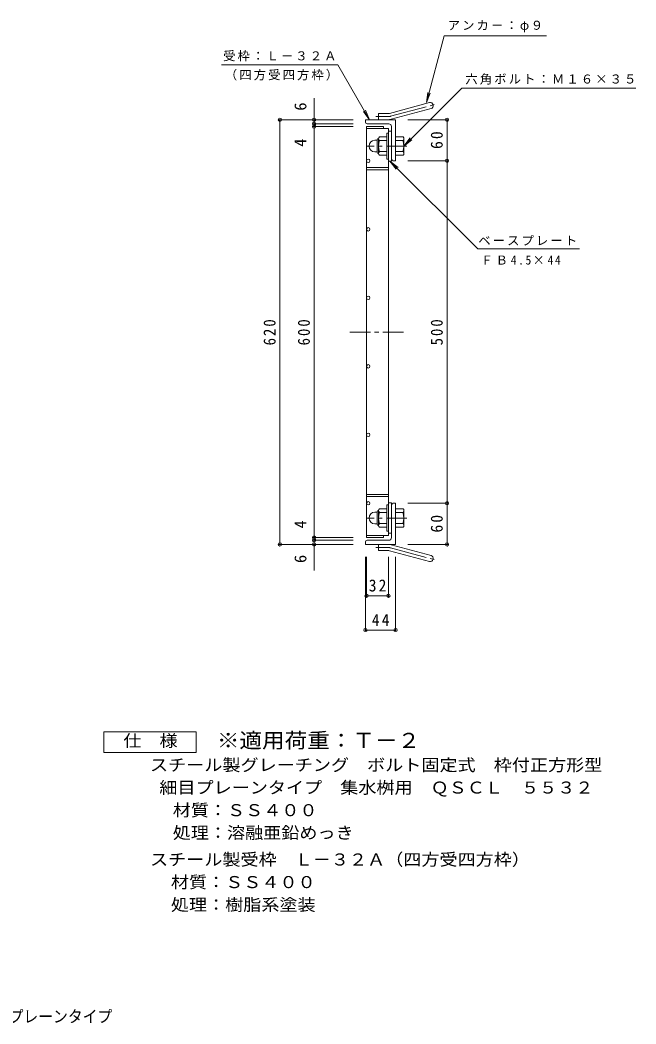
# Model space of a CAD drawing. Units: millimetres at full size, sheet at 1:6. Extents: x -977 to 1008, y -826 to 745.
# Drawn here: x 109 to 1008, y -797 to 669 of the extents above; entities that cross this region are included whole.
import ezdxf
from ezdxf.enums import TextEntityAlignment as Align

# ---------------------------------------------------------------- set-up
doc = ezdxf.new("R2010")
doc.units = ezdxf.units.MM
doc.header["$LTSCALE"] = 6
doc.header["$PDMODE"] = 32
doc.header["$PDSIZE"] = 4.8
doc.linetypes.add('CHAIN1', pattern=[8, 5, -1, 1, -1])
doc.linetypes.add('CHAIN2', pattern=[12, 9, -1, 1, -1])
for name, color, linetype, lineweight in [('E-1', 2, 'Continuous', 9), ('E-2', 3, 'Continuous', 9), ('E-4', 7, 'Continuous', 9), ('E-5', 7, 'Continuous', 9), ('E-C', 7, 'Continuous', 9), ('F-5_F-5ﾚｲﾔ', 2, 'Continuous', 9)]:
    doc.layers.add(name, color=color, linetype=linetype, lineweight=lineweight)
doc.styles.add('ＭＳ ゴシック', font='')
doc.styles.get('ＭＳ ゴシック').set_extended_font_data('MS Gothic')

msp = doc.modelspace()

# ---------------------------------------------------------------- linework, layer by layer
at = {"layer": 'E-1'}
for p, q in [((644.7, 498.446), (633.738, 498.446)), ((644.7, 503.945), (644.7, 465.946)), ((647, 503.945), (644.7, 503.945)), ((657.5, 498.446), (668.461, 498.446)), ((627.19, 493.446), (630.7, 493.446)), ((630.7, 475.745), (630.7, 494.146)), ((632.5, 495.945), (632.7, 495.945)), ((632.7, 495.696), (632.7, 474.196)), ((644.7, 492.946), (633.738, 492.946)), ((657.5, 492.946), (668.461, 492.946)), ((669.7, 495.945), (669.5, 495.945)), ((669.5, 495.696), (669.5, 474.196)), ((627.2, 476.445), (630.7, 476.445)), ((632.5, 473.946), (632.7, 473.946)), ((644.7, 476.946), (633.738, 476.946)), ((644.7, 471.446), (633.738, 471.446)), ((657.5, 476.946), (668.461, 476.946)), ((657.5, 471.446), (668.461, 471.446)), ((669.7, 473.946), (669.5, 473.946)), ((647, 465.946), (644.7, 465.946)), ((644.7, -77.054), (644.7, -39.054)), ((647, -39.054), (644.7, -39.054)), ((627.2, -49.554), (630.7, -49.554)), ((630.7, -48.854), (630.7, -67.254)), ((632.5, -47.054), (632.7, -47.054)), ((632.7, -68.804), (632.7, -47.304)), ((644.7, -44.554), (633.738, -44.554)), ((644.7, -50.054), (633.738, -50.054)), ((657.5, -44.554), (668.461, -44.554)), ((657.5, -50.054), (668.461, -50.054)), ((669.7, -47.054), (669.5, -47.054)), ((669.5, -68.804), (669.5, -47.304)), ((627.19, -66.554), (630.7, -66.554)), ((632.5, -69.054), (632.7, -69.054)), ((644.7, -66.054), (633.738, -66.054)), ((644.7, -71.554), (633.738, -71.554)), ((657.5, -66.054), (668.461, -66.054)), ((657.5, -71.554), (668.461, -71.554)), ((669.7, -69.054), (669.5, -69.054)), ((647, -77.054), (644.7, -77.054))]:
    msp.add_line(p, q, dxfattribs=at)
at = {"layer": 'E-1', "linetype": 'CHAIN1'}
for p, q in [((674.006, 484.945), (615.398, 484.945)), ((674.006, -58.054), (615.398, -58.054))]:
    msp.add_line(p, q, dxfattribs=at)
at = {"layer": 'E-1'}
for centre, radius, start, end in [((636.86, 495.696), 4.16, 138.61835, 221.37988), ((665.34, 495.696), 4.16, 318.62012, 41.38165), ((627.19, 484.956), 8.49, 90, 180), ((627.2, 484.945), 8.5, 180, 270), ((632.5, 494.146), 1.8, 90, 180), ((656.7, 484.945), 24, 160.52881, 199.47119), ((645.5, 484.945), 24, 340.52881, 19.47119), ((632.5, 475.745), 1.8, 180, 270), ((636.86, 474.196), 4.16, 138.62012, 221.38165), ((665.34, 474.196), 4.16, 318.61835, 41.37988), ((627.2, -58.054), 8.5, 90, 180), ((627.19, -58.064), 8.49, 180, 270), ((632.5, -48.854), 1.8, 90, 180), ((636.86, -47.304), 4.16, 138.61835, 221.37988), ((656.7, -58.054), 24, 160.52881, 199.47119), ((645.5, -58.054), 24, 340.52881, 19.47119), ((665.34, -47.304), 4.16, 318.62012, 41.38165), ((632.5, -67.254), 1.8, 180, 270), ((636.86, -68.804), 4.16, 138.62012, 221.38165), ((665.34, -68.804), 4.16, 318.61835, 41.37988)]:
    msp.add_arc(centre, radius, start, end, dxfattribs=at)
at = {"layer": 'E-2'}
for p, q in [((640, 513.445), (615, 513.445)), ((615, -86.554), (615, 513.445)), ((640, 513.445), (640, 510.445)), ((615, 510.445), (647, 510.445)), ((647, -83.554), (647, 510.445)), ((651.5, 506.945), (647, 506.945)), ((651.5, 462.945), (651.5, 506.945)), ((651.5, 462.945), (647, 462.945)), ((615, 453.445), (647, 453.445)), ((615, 450.445), (647, 450.445)), ((615, -23.554), (647, -23.554)), ((615, -26.554), (647, -26.554)), ((651.5, -36.054), (647, -36.054)), ((651.5, -36.054), (651.5, -80.054)), ((615, -83.554), (647, -83.554)), ((615, -86.554), (640, -86.554)), ((640, -83.554), (640, -86.554)), ((651.5, -80.054), (647, -80.054))]:
    msp.add_line(p, q, dxfattribs=at)
at = {"layer": 'E-2', "linetype": 'CHAIN1'}
msp.add_line((590.76, 213.446), (669.357, 213.446), dxfattribs=at)
at = {"layer": 'E-2'}
for centre in [(617.5, 463.446), (617.5, 363.446), (617.5, 263.446), (617.5, 163.446), (617.5, 63.446), (617.5, -36.554)]:
    msp.add_circle(centre, 2.5, dxfattribs=at)
at = {"layer": 'E-4', "color": 2}
for p, q in [((648.644, 532.752), (706.835, 548.344)), ((632.5, 523.445), (632.5, 532.445)), ((646.315, 532.445), (632.5, 532.445)), ((650.974, 524.059), (709.165, 539.651)), ((657.5, 523.445), (613.5, 523.445)), ((613.5, 519.945), (613.5, 523.445)), ((647.5, 517.445), (616, 517.445)), ((651.5, 513.445), (651.5, 465.945)), ((657.5, 523.445), (657.5, 463.445)), ((654, 463.445), (657.5, 463.445)), ((651.5, -86.554), (651.5, -39.054)), ((654, -36.554), (657.5, -36.554)), ((657.5, -96.554), (657.5, -36.554)), ((613.5, -93.054), (613.5, -96.554)), ((657.5, -96.554), (613.5, -96.554)), ((647.5, -90.554), (616, -90.554)), ((632.5, -96.554), (632.5, -105.554)), ((650.974, -97.167), (709.165, -112.759)), ((646.315, -105.554), (632.5, -105.554)), ((648.644, -105.86), (706.835, -121.452))]:
    msp.add_line(p, q, dxfattribs=at)
at = {"layer": 'E-4', "color": 2, "linetype": 'CHAIN2'}
for p, q in [((649.809, 528.405), (714.976, 545.867)), ((646.315, 527.945), (628.695, 527.945)), ((646.315, -101.054), (628.695, -101.054)), ((649.809, -101.514), (714.976, -118.975))]:
    msp.add_line(p, q, dxfattribs=at)
at = {"layer": 'E-4', "color": 2}
for centre, radius, start, end in [((708, 543.997), 4.5, 285.00014, 104.99991), ((646.315, 541.445), 9, 270, 285.00002), ((616, 519.945), 2.5, 180, 270), ((646.315, 541.445), 18, 270, 285), ((647.5, 513.445), 4, 0, 90), ((654, 465.945), 2.5, 180, 270), ((654, -39.054), 2.5, 90, 180), ((647.5, -86.554), 4, 270, 0), ((616, -93.054), 2.5, 90, 180), ((646.315, -114.554), 18, 75, 90), ((646.315, -114.554), 9, 74.99998, 90), ((708, -117.106), 4.5, 255.00009, 74.99986)]:
    msp.add_arc(centre, radius, start, end, dxfattribs=at)
at = {"layer": 'E-4', "color": 2, "linetype": 'CHAIN2'}
for centre, start, end in [((646.315, 541.445), 270, 284.99995), ((646.315, -114.554), 75.00005, 90)]:
    msp.add_arc(centre, 13.5, start, end, dxfattribs=at)
at = {"layer": 'E-5'}
for p, q in [((702.329, 548.344), (728.533, 646.139)), ((877.533, 646.139), (728.533, 646.139)), ((403.205, 603.63), (573.205, 603.63)), ((619.5, 523.446), (573.205, 603.63)), ((702.329, 548.344), (704.287, 563.216)), ((702.329, 548.344), (708.069, 562.203)), ((619.5, 523.446), (610.368, 535.346)), ((619.5, 523.446), (613.76, 537.304)), ((669.5, 484.946), (678.631, 496.846)), ((669.5, 484.946), (681.4, 494.077)), ((649.25, 462.945), (658.381, 451.045)), ((649.25, 462.945), (661.15, 453.814)), ((649.25, 462.945), (777.446, 334.748)), ((777.446, 334.748), (925.744, 334.748))]:
    msp.add_line(p, q, dxfattribs=at)
msp.add_lwpolyline([(669.5, 484.946), (754.291, 569.737), (1008.291, 569.737)], dxfattribs=at)
at = {"layer": 'E-C'}
for p, q in [((538.5, 554.805), (538.5, 517.445)), ((486.7, 523.445), (595.5, 523.445)), ((488.5, 523.445), (488.5, -96.554)), ((536.7, 517.445), (595.5, 517.445)), ((536.7, 513.445), (595.5, 513.445)), ((538.5, 517.445), (538.5, 513.445)), ((538.5, 513.445), (538.5, -86.554)), ((734.3, 523.446), (675.5, 523.446)), ((732.5, 463.446), (732.5, 523.446)), ((734.3, 463.446), (675.5, 463.446)), ((732.5, -36.554), (732.5, 463.446)), ((734.3, -36.554), (675.5, -36.554)), ((732.5, -96.554), (732.5, -36.554)), ((536.7, -86.554), (595.5, -86.554)), ((538.5, -86.554), (538.5, -90.554)), ((486.7, -96.554), (595.5, -96.554)), ((536.7, -90.554), (595.5, -90.554)), ((538.5, -90.554), (538.5, -134.718)), ((734.3, -96.554), (675.5, -96.554)), ((613.5, -223.354), (613.5, -114.554)), ((615, -173.354), (615, -114.554)), ((647, -173.354), (647, -114.554)), ((657.5, -223.354), (657.5, -114.554)), ((615, -171.554), (647, -171.554)), ((613.5, -221.554), (657.5, -221.554))]:
    msp.add_line(p, q, dxfattribs=at)
for p in [(488.5, 523.445), (538.5, 523.445), (538.5, 517.445), (538.5, 513.445), (732.5, 523.446), (732.5, 463.446), (732.5, -36.554), (538.5, -86.554), (488.5, -96.554), (538.5, -90.554), (538.5, -96.554), (732.5, -96.554), (615, -171.554), (647, -171.554), (613.5, -221.554), (657.5, -221.554)]:
    msp.add_point(p, dxfattribs=at)
at = {"layer": 'F-5_F-5ﾚｲﾔ'}
msp.add_lwpolyline([(231.523, -400.302), (231.523, -370.302), (366.523, -370.302), (366.523, -400.302)], close=True, dxfattribs=at)

# ---------------------------------------------------------------- texts
at = {"layer": 'E-5', "char_height": 13.2, "attachment_point": 7, "style": 'ＭＳ ゴシック'}
for s, insert in [('\\T1.17;アンカ－：φ９', (733.533, 651.139)), ('\\T1.17;受枠：Ｌ－３２Ａ', (405.705, 608.63)), ('\\T1.17;（四方受四方枠）', (408.205, 580.63)), ('\\T1.17;六角ボルト：Ｍ１６×３５', (759.291, 574.737)), ('\\T1.17;ベースプレート', (778.122, 339.748)), ('\\T1.26;\\W0.95;ＦＢ4.5×44', (782.446, 311.748))]:
    msp.add_mtext(s, dxfattribs=dict(at, insert=insert))
at = {"layer": 'E-C', "color": 2, "style": 'ＭＳ ゴシック'}
for s, p in [('6', (532.5, 536.616)), ('4', (532.5, 483.945)), ('4', (532.5, -73.33)), ('6', (532.5, -123.785))]:
    msp.add_text(s, height=17.6, rotation=90, dxfattribs=at).set_placement(p, align=Align.BOTTOM_LEFT)
at = {"layer": 'E-C', "color": 2, "char_height": 17.6, "attachment_point": 7, "rotation": 90, "style": 'ＭＳ ゴシック'}
for s, insert in [('\\T1.27;\\W0.95;60', (726.5, 480.696)), ('\\T1.27;\\W0.9;620', (482.5, 193.946)), ('\\T1.27;\\W0.9;600', (532.5, 193.946)), ('\\T1.27;\\W0.9;500', (726.5, 193.946)), ('\\T1.27;\\W0.95;60', (726.5, -79.304))]:
    msp.add_mtext(s, dxfattribs=dict(at, insert=insert))
at = {"layer": 'E-C', "color": 2, "char_height": 17.6, "attachment_point": 7, "style": 'ＭＳ ゴシック'}
for s, insert in [('\\T1.27;\\W0.95;32', (618.25, -165.554)), ('\\T1.27;\\W0.95;44', (622.75, -215.554))]:
    msp.add_mtext(s, dxfattribs=dict(at, insert=insert))
at = {"layer": 'F-5_F-5ﾚｲﾔ', "style": 'ＭＳ ゴシック'}
for s, width, p in [('仕\u3000様', 1.1, (260.023, -397.302)), ('スチール製グレーチング\u3000ボルト固定式\u3000枠付正方形型', 1.1, (299.023, -432.655)), ('細目プレーンタイプ\u3000集水桝用\u3000ＱＳＣＬ\u3000５５３２', 1.1, (312.523, -465.655)), ('材質：ＳＳ４００', 1.1, (332.15, -498.653)), ('処理：溶融亜鉛めっき', 1.1, (332.15, -531.654)), ('スチール製受枠\u3000Ｌ－３２Ａ（四方受四方枠）', 1.1, (299.023, -570.654)), ('材質：ＳＳ４００', 1.1, (329.451, -603.654)), ('処理：樹脂系塗装', 1.1, (329.451, -636.654)), ('スチール製グレーチング\u3000ボルト固定式\u3000枠付正方形型\u3000細目プレーンタイプ', 0.9, (-512.368, -799.865))]:
    msp.add_text(s, height=17.6, dxfattribs=dict(at, width=width)).set_placement(p, align=Align.BOTTOM_LEFT)
at = {"layer": 'F-5_F-5ﾚｲﾔ', "color": 3, "style": 'ＭＳ ゴシック', "width": 1.1}
msp.add_text('※適用荷重：Ｔ－２', height=21.99, dxfattribs=at).set_placement((396.523, -400.302), align=Align.BOTTOM_LEFT)

doc.saveas('drawing.dxf')
